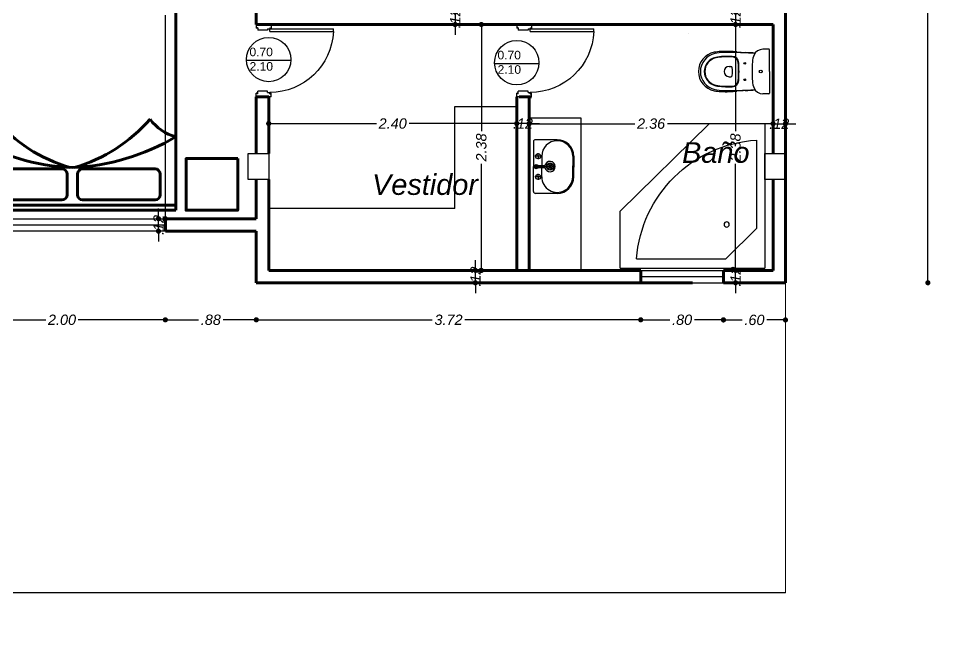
# Model space of a CAD drawing. Header units: metres. Extents: x 539 to 782, y 164 to 633.
# Drawn here: x 710.27 to 719.14, y 427.98 to 433.93 of the extents above; entities that cross this region are included whole.
import ezdxf

# ---------------------------------------------------------------- set-up
doc = ezdxf.new("R2010")
doc.units = ezdxf.units.M
doc.header["$PDMODE"] = 35
for name, color, linetype in [('ALUMINIO', 9, 'Continuous'), ('Artefactos', 30, 'Continuous'), ('COLUMNAS', 6, 'Continuous'), ('PISOS', 251, 'Continuous'), ('PUERTAS', 16, 'Continuous'), ('TEXTO', 134, 'Continuous')]:
    doc.layers.add(name, color=color, linetype=linetype)
for name, color, linetype, lineweight in [('auxiliares', 251, 'Continuous', 20), ('cota', 1, 'Continuous', 15), ('MURO', 4, 'Continuous', 60), ('ventanas', 2, 'Continuous', 25)]:
    doc.layers.add(name, color=color, linetype=linetype, lineweight=lineweight)
doc.styles.add('ARIAL', font='ariali.ttf')
doc.styles.add('STYLE1', font='ariali.ttf')
doc.styles.add('texto', font='arial.ttf')
doc.dimstyles.new('C_50', dxfattribs={"dimscale": 0.5, "dimtxt": 0.2, "dimasz": 0.1, "dimexe": 0.1, "dimexo": 0.1, "dimgap": 0.05, "dimtad": 0, "dimzin": 4, "dimdsep": 46, "dimtxsty": 'ARIAL', "dimblk": 'DOT', "dimcen": 0.09, "dimse1": 1, "dimse2": 1, "dimclrd": 1, "dimclre": 1, "dimclrt": 2, "dimadec": 0, "dimazin": 0, "dimtfac": 1, "dimtix": 1, "dimtmove": 2, "dimatfit": 3, "dimfxl": 1, "dimtolj": 1, "dimtzin": 0, "dimarcsym": 0})

# ---------------------------------------------------------------- blocks, each defined once
blk = doc.blocks.new('CAMA2X2')
for p, q in [((823.4231, 457.8762), (821.4731, 457.8762)), ((823.3731, 455.8762), (823.3731, 457.8762)), ((823.4231, 455.8762), (823.4231, 457.8762)), ((821.4231, 457.8262), (821.4231, 455.9262)), ((823.0231, 456.9762), (823.0231, 457.6762)), ((823.0731, 457.7262), (823.2731, 457.7262)), ((823.3231, 457.6762), (823.3231, 456.9762)), ((823.2731, 456.9262), (823.0731, 456.9262)), ((823.2731, 456.8262), (823.0731, 456.8262)), ((823.0231, 456.7762), (823.0231, 456.0762)), ((823.3231, 456.0762), (823.3231, 456.7762)), ((823.0731, 456.0262), (823.2731, 456.0262)), ((821.4731, 455.8762), (823.4231, 455.8762))]:
    blk.add_line(p, q)
for points in [[(822.9231, 458.4762), (823.4231, 458.4762), (823.4231, 457.9762), (822.9231, 457.9762)], [(822.9231, 455.2762), (823.4231, 455.2762), (823.4231, 455.7762), (822.9231, 455.7762)]]:
    blk.add_lwpolyline(points, close=True)
for centre, radius, start, end in [((821.4731, 457.8262), 0.05, 90, 180), ((822.273, 457.9966), 0.4561, 306.33103, 344.69887), ((820.8397, 456.7737), 2.1736, 2.70321, 30.47921), ((823.0731, 457.6762), 0.05, 90, 180), ((823.2731, 457.6762), 0.05, 0, 90), ((821.5119, 456.4575), 1.5608, 16.4236, 48.64644), ((823.0731, 456.9762), 0.05, 180, 270), ((823.2731, 456.9762), 0.05, 270, 0), ((821.5119, 457.295), 1.5608, 311.35356, 343.5764), ((820.8397, 456.9788), 2.1736, 329.52079, 357.29679), ((823.0731, 456.7762), 0.05, 90, 180), ((823.2731, 456.7762), 0.05, 0, 90), ((822.273, 455.7559), 0.4561, 15.30113, 53.66897), ((823.0731, 456.0762), 0.05, 180, 270), ((823.2731, 456.0762), 0.05, 270, 0), ((821.4731, 455.9262), 0.05, 180, 270)]:
    blk.add_arc(centre, radius, start, end)
blk = doc.blocks.new('_Dot')
at = {"color": 0, "linetype": 'ByBlock', "lineweight": -2}
blk.add_line((-0.5, 0), (-1, 0), dxfattribs=at)
at = {"color": 0, "linetype": 'ByBlock', "const_width": 0.5}
blk.add_lwpolyline([(-0.25, 0, 1), (0.25, 0, 1)], format="xyb", close=True, dxfattribs=at)
blk = doc.blocks.new('*D562')
at = {"layer": 'cota', "color": 1, "lineweight": -2, "transparency": 16777216}
for p, q in [((710.3623, 437.5456), (711.7445, 437.5456)), ((713.4423, 437.5456), (712.06, 437.5456))]:
    blk.add_line(p, q, dxfattribs=at)
at = {"layer": 'Defpoints', "color": 0, "transparency": 16777216}
for p in [(710.3123, 437.8734), (713.4923, 437.5456), (713.4923, 363.5762)]:
    blk.add_point(p, dxfattribs=at)
at = {"layer": 'cota', "color": 1, "lineweight": -2, "transparency": 16777216, "xscale": 0.05, "yscale": 0.05, "zscale": 0.05, "rotation": 180}
blk.add_blockref('_Dot', (710.3123, 437.5456), dxfattribs=at)
at = {"layer": 'cota', "color": 1, "lineweight": -2, "transparency": 16777216, "xscale": 0.05, "yscale": 0.05, "zscale": 0.05}
blk.add_blockref('_Dot', (713.4923, 437.5456), dxfattribs=at)
at = {"layer": 'cota', "color": 2, "transparency": 16777216, "insert": (711.9023, 437.5456), "char_height": 0.1, "attachment_point": 5, "style": 'ARIAL'}
blk.add_mtext('\\A1;3.18', dxfattribs=at)
blk = doc.blocks.new('*D554')
at = {"layer": 'Defpoints', "color": 0, "transparency": 16777216}
for p in [(717.5723, 432.9135), (717.6923, 432.9135), (717.6923, 432.9135)]:
    blk.add_point(p, dxfattribs=at)
at = {"layer": 'MURO', "color": 1, "lineweight": -2, "transparency": 16777216}
for p, q in [((717.5223, 432.9135), (717.4723, 432.9135)), ((717.5723, 432.9135), (717.6923, 432.9135)), ((717.7423, 432.9135), (717.7923, 432.9135))]:
    blk.add_line(p, q, dxfattribs=at)
at = {"layer": 'MURO', "color": 1, "lineweight": -2, "transparency": 16777216, "xscale": 0.05, "yscale": 0.05, "zscale": 0.05}
blk.add_blockref('_Dot', (717.5723, 432.9135), dxfattribs=at)
at = {"layer": 'MURO', "color": 1, "lineweight": -2, "transparency": 16777216, "xscale": 0.05, "yscale": 0.05, "zscale": 0.05, "rotation": 180}
blk.add_blockref('_Dot', (717.6923, 432.9135), dxfattribs=at)
at = {"layer": 'MURO', "color": 2, "transparency": 16777216, "insert": (717.6323, 432.9135), "char_height": 0.1, "attachment_point": 5, "style": 'ARIAL'}
blk.add_mtext('\\A1;.12', dxfattribs=at)
blk = doc.blocks.new('*D564')
at = {"layer": 'cota', "color": 1, "lineweight": -2, "transparency": 16777216}
for p, q in [((711.6259, 432.0434), (711.6259, 432.0934)), ((711.6259, 431.8734), (711.6259, 431.9934)), ((711.6259, 431.8234), (711.6259, 431.7734))]:
    blk.add_line(p, q, dxfattribs=at)
at = {"layer": 'Defpoints', "color": 0, "transparency": 16777216}
for p in [(711.6259, 431.9934), (711.6923, 431.9934), (711.6923, 431.8734)]:
    blk.add_point(p, dxfattribs=at)
at = {"layer": 'cota', "color": 1, "lineweight": -2, "transparency": 16777216, "xscale": 0.05, "yscale": 0.05, "zscale": 0.05}
for p, rotation in [((711.6259, 431.9934), 270), ((711.6259, 431.8734), 90)]:
    blk.add_blockref('_Dot', p, dxfattribs=dict(at, rotation=rotation))
at = {"layer": 'cota', "color": 2, "transparency": 16777216, "insert": (711.6259, 431.9334), "char_height": 0.1, "attachment_point": 5, "rotation": 90, "style": 'ARIAL'}
blk.add_mtext('\\A1;.12', dxfattribs=at)
blk = doc.blocks.new('*D565')
at = {"layer": 'cota', "color": 1, "lineweight": -2, "transparency": 16777216}
for p, q in [((711.6923, 436.2034), (711.6923, 434.282)), ((711.6923, 432.0434), (711.6923, 433.9648))]:
    blk.add_line(p, q, dxfattribs=at)
at = {"layer": 'Defpoints', "color": 0, "transparency": 16777216}
for p in [(711.6923, 436.2534), (712.5762, 436.2534), (711.6923, 431.9934)]:
    blk.add_point(p, dxfattribs=at)
at = {"layer": 'cota', "color": 1, "lineweight": -2, "transparency": 16777216, "xscale": 0.05, "yscale": 0.05, "zscale": 0.05}
for p, rotation in [((711.6923, 436.2534), 90), ((711.6923, 431.9934), 270)]:
    blk.add_blockref('_Dot', p, dxfattribs=dict(at, rotation=rotation))
at = {"layer": 'cota', "color": 2, "transparency": 16777216, "insert": (711.6923, 434.1234), "char_height": 0.1, "attachment_point": 5, "rotation": 90, "style": 'ARIAL'}
blk.add_mtext('\\A1;4.26', dxfattribs=at)
blk = doc.blocks.new('*D555')
at = {"layer": 'Defpoints', "color": 0, "transparency": 16777216}
for p in [(717.2093, 431.4934), (717.2093, 431.4934), (717.2093, 431.3734)]:
    blk.add_point(p, dxfattribs=at)
at = {"layer": 'MURO', "color": 1, "lineweight": -2, "transparency": 16777216}
for p, q in [((717.2093, 431.5434), (717.2093, 431.5934)), ((717.2093, 431.3734), (717.2093, 431.4934)), ((717.2093, 431.3234), (717.2093, 431.2734))]:
    blk.add_line(p, q, dxfattribs=at)
at = {"layer": 'MURO', "color": 1, "lineweight": -2, "transparency": 16777216, "xscale": 0.05, "yscale": 0.05, "zscale": 0.05}
for p, rotation in [((717.2093, 431.4934), 270), ((717.2093, 431.3734), 90)]:
    blk.add_blockref('_Dot', p, dxfattribs=dict(at, rotation=rotation))
at = {"layer": 'MURO', "color": 2, "transparency": 16777216, "insert": (717.2093, 431.4334), "char_height": 0.1, "attachment_point": 5, "rotation": 90, "style": 'ARIAL'}
blk.add_mtext('\\A1;.12', dxfattribs=at)
blk = doc.blocks.new('*D571')
at = {"layer": 'cota', "color": 1, "lineweight": -2, "transparency": 16777216}
for p, q in [((714.6923, 431.5434), (714.6923, 431.5934)), ((714.6923, 431.3734), (714.6923, 431.4934)), ((714.6923, 431.3234), (714.6923, 431.2734))]:
    blk.add_line(p, q, dxfattribs=at)
at = {"layer": 'Defpoints', "color": 0, "transparency": 16777216}
for p in [(714.6923, 431.4934), (715.5762, 431.4934), (714.6923, 431.3734)]:
    blk.add_point(p, dxfattribs=at)
at = {"layer": 'cota', "color": 1, "lineweight": -2, "transparency": 16777216, "xscale": 0.05, "yscale": 0.05, "zscale": 0.05}
for p, rotation in [((714.6923, 431.4934), 270), ((714.6923, 431.3734), 90)]:
    blk.add_blockref('_Dot', p, dxfattribs=dict(at, rotation=rotation))
at = {"layer": 'cota', "color": 2, "transparency": 16777216, "insert": (714.6923, 431.4334), "char_height": 0.1, "attachment_point": 5, "rotation": 90, "style": 'ARIAL'}
blk.add_mtext('\\A1;.12', dxfattribs=at)
blk = doc.blocks.new('*D572')
at = {"layer": 'cota', "color": 1, "lineweight": -2, "transparency": 16777216}
for p, q in [((719.0704, 438.3234), (719.0704, 435.0266)), ((719.0704, 431.4234), (719.0704, 434.7203))]:
    blk.add_line(p, q, dxfattribs=at)
at = {"layer": 'Defpoints', "color": 0, "transparency": 16777216}
for p in [(718.1923, 438.3734), (717.6923, 431.3734), (719.0704, 431.3734)]:
    blk.add_point(p, dxfattribs=at)
at = {"layer": 'cota', "color": 1, "lineweight": -2, "transparency": 16777216, "xscale": 0.05, "yscale": 0.05, "zscale": 0.05}
for p, rotation in [((719.0704, 438.3734), 90), ((719.0704, 431.3734), 270)]:
    blk.add_blockref('_Dot', p, dxfattribs=dict(at, rotation=rotation))
at = {"layer": 'cota', "color": 2, "transparency": 16777216, "insert": (719.0704, 434.8734), "char_height": 0.1, "attachment_point": 5, "rotation": 90, "style": 'ARIAL'}
blk.add_mtext('\\A1;7.00', dxfattribs=at)
blk = doc.blocks.new('*D573')
at = {"layer": 'cota', "color": 1, "lineweight": -2, "transparency": 16777216}
for p, q in [((716.3423, 431.0151), (716.5735, 431.0151)), ((717.0423, 431.0151), (716.811, 431.0151))]:
    blk.add_line(p, q, dxfattribs=at)
at = {"layer": 'Defpoints', "color": 0, "transparency": 16777216}
for p in [(716.2923, 431.3734), (717.0923, 431.3734), (716.2923, 431.0151)]:
    blk.add_point(p, dxfattribs=at)
at = {"layer": 'cota', "color": 1, "lineweight": -2, "transparency": 16777216, "xscale": 0.05, "yscale": 0.05, "zscale": 0.05, "rotation": 180}
blk.add_blockref('_Dot', (716.2923, 431.0151), dxfattribs=at)
at = {"layer": 'cota', "color": 1, "lineweight": -2, "transparency": 16777216, "xscale": 0.05, "yscale": 0.05, "zscale": 0.05}
blk.add_blockref('_Dot', (717.0923, 431.0151), dxfattribs=at)
at = {"layer": 'cota', "color": 2, "transparency": 16777216, "insert": (716.6923, 431.0151), "char_height": 0.1, "attachment_point": 5, "style": 'ARIAL'}
blk.add_mtext('\\A1;.80', dxfattribs=at)
blk = doc.blocks.new('*D574')
at = {"layer": 'cota', "color": 1, "lineweight": -2, "transparency": 16777216}
for p, q in [((711.7423, 431.0151), (712.0136, 431.0151)), ((712.5223, 431.0151), (712.2509, 431.0151))]:
    blk.add_line(p, q, dxfattribs=at)
at = {"layer": 'Defpoints', "color": 0, "transparency": 16777216}
for p in [(711.6923, 431.8734), (712.5723, 431.3734), (711.6923, 431.0151)]:
    blk.add_point(p, dxfattribs=at)
at = {"layer": 'cota', "color": 1, "lineweight": -2, "transparency": 16777216, "xscale": 0.05, "yscale": 0.05, "zscale": 0.05, "rotation": 180}
blk.add_blockref('_Dot', (711.6923, 431.0151), dxfattribs=at)
at = {"layer": 'cota', "color": 1, "lineweight": -2, "transparency": 16777216, "xscale": 0.05, "yscale": 0.05, "zscale": 0.05}
blk.add_blockref('_Dot', (712.5723, 431.0151), dxfattribs=at)
at = {"layer": 'cota', "color": 2, "transparency": 16777216, "insert": (712.1323, 431.0151), "char_height": 0.1, "attachment_point": 5, "style": 'ARIAL'}
blk.add_mtext('\\A1;.88', dxfattribs=at)
blk = doc.blocks.new('*D575')
at = {"layer": 'cota', "color": 1, "lineweight": -2, "transparency": 16777216}
for p, q in [((709.7423, 431.0151), (710.5348, 431.0151)), ((711.6423, 431.0151), (710.8498, 431.0151))]:
    blk.add_line(p, q, dxfattribs=at)
at = {"layer": 'Defpoints', "color": 0, "transparency": 16777216}
for p in [(709.6923, 431.8734), (711.6923, 431.8734), (709.6923, 431.0151)]:
    blk.add_point(p, dxfattribs=at)
at = {"layer": 'cota', "color": 1, "lineweight": -2, "transparency": 16777216, "xscale": 0.05, "yscale": 0.05, "zscale": 0.05, "rotation": 180}
blk.add_blockref('_Dot', (709.6923, 431.0151), dxfattribs=at)
at = {"layer": 'cota', "color": 1, "lineweight": -2, "transparency": 16777216, "xscale": 0.05, "yscale": 0.05, "zscale": 0.05}
blk.add_blockref('_Dot', (711.6923, 431.0151), dxfattribs=at)
at = {"layer": 'cota', "color": 2, "transparency": 16777216, "insert": (710.6923, 431.0151), "char_height": 0.1, "attachment_point": 5, "style": 'ARIAL'}
blk.add_mtext('\\A1;2.00', dxfattribs=at)
blk = doc.blocks.new('p 4')
for p, q in [((-0.078, 0.852), (-0.048, 0.852)), ((-0.078, 0.149), (-0.078, 0.852)), ((-0.048, 0.149), (-0.048, 0.852)), ((-0.8, 0.164), (-0.761, 0.164)), ((-0.8, 0.164), (-0.8, 0)), ((-0.765, 0.152), (-0.761, 0.152)), ((-0.765, 0.149), (-0.765, 0.152)), ((-0.765, 0.149), (-0.752, 0.149)), ((-0.761, 0.152), (-0.761, 0.164)), ((-0.752, 0.125), (-0.752, 0.149)), ((-0.752, 0.125), (-0.736, 0.125)), ((-0.736, 0.125), (-0.736, 0.016)), ((-0.078, 0.149), (-0.048, 0.149)), ((-0.048, 0.125), (-0.064, 0.125)), ((-0.064, 0.125), (-0.064, 0.016)), ((-0.035, 0.149), (-0.048, 0.149)), ((-0.048, 0.125), (-0.048, 0.149)), ((-0.039, 0.152), (-0.039, 0.164)), ((0, 0.164), (-0.039, 0.164)), ((-0.035, 0.152), (-0.039, 0.152)), ((-0.035, 0.149), (-0.035, 0.152)), ((0, 0.164), (0, 0)), ((-0.765, 0.016), (-0.765, 0.012)), ((-0.765, 0.016), (-0.736, 0.016)), ((-0.765, 0.012), (-0.761, 0.012)), ((-0.761, 0.012), (-0.761, 0)), ((-0.035, 0.016), (-0.064, 0.016)), ((-0.039, 0.012), (-0.039, 0)), ((-0.035, 0.012), (-0.039, 0.012)), ((0, 0), (-0.039, 0)), ((-0.035, 0.016), (-0.035, 0.012)), ((-0.8, 0), (-0.761, 0))]:
    blk.add_line(p, q)
blk.add_arc((-0.047, 0.148), 0.705, 92.5192, 179.9609)
blk = doc.blocks.new('*D560')
at = {"layer": 'cota', "color": 1, "lineweight": -2, "transparency": 16777216}
for p, q in [((715.2623, 432.9135), (716.2346, 432.9135)), ((717.5223, 432.9135), (716.5499, 432.9135))]:
    blk.add_line(p, q, dxfattribs=at)
at = {"layer": 'Defpoints', "color": 0, "transparency": 16777216}
for p in [(715.2123, 432.9135), (717.5723, 432.9135), (717.5723, 432.9135)]:
    blk.add_point(p, dxfattribs=at)
at = {"layer": 'cota', "color": 1, "lineweight": -2, "transparency": 16777216, "xscale": 0.05, "yscale": 0.05, "zscale": 0.05, "rotation": 180}
blk.add_blockref('_Dot', (715.2123, 432.9135), dxfattribs=at)
at = {"layer": 'cota', "color": 1, "lineweight": -2, "transparency": 16777216, "xscale": 0.05, "yscale": 0.05, "zscale": 0.05}
blk.add_blockref('_Dot', (717.5723, 432.9135), dxfattribs=at)
at = {"layer": 'cota', "color": 2, "transparency": 16777216, "insert": (716.3923, 432.9135), "char_height": 0.1, "attachment_point": 5, "style": 'ARIAL'}
blk.add_mtext('\\A1;2.36', dxfattribs=at)
blk = doc.blocks.new('INO')
for p, q in [((-0.05, 0.3905), (-0.05, 0.3757)), ((0.05, 0.3905), (0.05, 0.3757)), ((-0.215, 0.006), (-0.215, 0.067)), ((-0.215, 0.003), (-0.215, 0.064)), ((0, 0), (-0.209, 0)), ((0, 0), (0.209, 0)), ((0.215, 0.006), (0.215, 0.067)), ((0.215, 0.003), (0.215, 0.064))]:
    blk.add_line(p, q)
for centre, radius in [((-0.08, 0.24), 0.008), ((0.08, 0.24), 0.008), ((0, 0.086), 0.0135)]:
    blk.add_circle(centre, radius)
for centre, radius, start, end in [((0, 0.4985), 0.19, 90, 168.11621), ((0, 0.492), 0.178, 90, 167.71065), ((0, 0.492), 0.14, 90, 167.71065), ((0, 0.492), 0.135, 90, 167.71065), ((0, 0.4985), 0.19, 11.88379, 90), ((0, 0.492), 0.178, 12.28935, 90), ((0, 0.492), 0.14, 12.28935, 90), ((0, 0.492), 0.135, 12.28935, 90), ((0.2055, 0.4553), 0.4, 168.11621, 177.97594), ((-0.2055, 0.4553), 0.4, 2.02406, 11.88379), ((1.005, 0.427), 1.2, 177.97594, 185.31829), ((1.115, 0.398), 1.3, 177.87694, 180.89426), ((0.2658, 0.4341), 0.45, 167.71065, 178.4657), ((1.115, 0.398), 1.262, 177.87694, 180.89426), ((0.2658, 0.4341), 0.412, 167.71065, 178.4657), ((1.115, 0.398), 1.257, 177.87694, 180.89426), ((0.2658, 0.4341), 0.407, 167.71065, 178.4657), ((-0.2658, 0.4341), 0.407, 1.5343, 12.28935), ((-0.2658, 0.4341), 0.412, 1.5343, 12.28935), ((-1.115, 0.398), 1.257, 359.10574, 2.12306), ((-1.115, 0.398), 1.262, 359.10574, 2.12306), ((-0.2658, 0.4341), 0.45, 1.5343, 12.28935), ((-1.115, 0.398), 1.3, 359.10574, 2.12306), ((-1.005, 0.427), 1.2, 354.68171, 2.02406), ((5.3143, 0.4748), 5.5, 181.01157, 182.60847), ((5.3143, 0.4748), 5.462, 181.01157, 181.18369), ((-0.0815, 0.3633), 0.065, 181.18369, 266.74228), ((5.3143, 0.4748), 5.457, 181.01157, 181.18369), ((-0.0815, 0.3633), 0.06, 181.18369, 266.74228), ((0, 0.3905), 0.05, 360, 180), ((-0.035, 0.3757), 0.015, 180, 262.94587), ((0, 0.6585), 0.3, 262.94587, 277.05413), ((0.035, 0.3757), 0.015, 277.05413, 0), ((0.0815, 0.3633), 0.06, 273.25772, 358.81631), ((0.0815, 0.3633), 0.065, 273.25772, 358.81631), ((-5.3143, 0.4748), 5.457, 358.81631, 358.98843), ((-5.3143, 0.4748), 5.462, 358.81631, 358.98843), ((-5.3143, 0.4748), 5.5, 357.39153, 358.98843), ((-4.6749, -0.0505), 4.5, 3.64447, 4.66926), ((0, 1.796), 1.5, 266.74228, 273.25772), ((0, 1.796), 1.495, 266.74228, 273.25772), ((4.6749, -0.0505), 4.5, 175.33074, 176.35553), ((14.7915, 1.0927), 15, 183.27608, 183.64309), ((14.807, 0.8488), 15, 182.38527, 182.70469), ((-14.807, 0.8488), 15, 357.29531, 357.61473), ((-14.7915, 1.0927), 15, 356.35691, 356.72392), ((-0.125, 0.067), 0.09, 114.01521, 180), ((-0.0802, -0.0335), 0.2, 93.53841, 114.01513), ((0, -1.331), 1.5, 90, 93.53839), ((0, -1.331), 1.5, 86.46161, 90), ((0.0802, -0.0335), 0.2, 65.98487, 86.46159), ((0.125, 0.067), 0.09, 360, 65.98479), ((-0.209, 0.006), 0.006, 180, 270), ((0.209, 0.006), 0.006, 270, 0)]:
    blk.add_arc(centre, radius, start, end)
blk = doc.blocks.new('LAVAMANO SIMPLE')
for p, q in [((-0.0212, 0.3465), (-0.1697, 0.198)), ((0.198, 0.3394), (0.2727, 0.2647)), ((0.2051, 0.3465), (0.2797, 0.2718)), ((0.3394, 0.198), (0.2647, 0.2727)), ((0.3465, 0.2051), (0.2718, 0.2797)), ((-0.1697, 0.1697), (0, 0)), ((-0.0392, 0.1022), (-0.0604, 0.1234)), ((-0.018, 0.1234), (-0.0604, 0.081)), ((-0.018, 0.1234), (-0.0604, 0.081)), ((-0.0392, 0.1022), (-0.0604, 0.1234)), ((-0.0392, 0.1022), (-0.018, 0.081)), ((-0.0392, 0.1022), (-0.018, 0.081)), ((-0.0141, 0.1273), (0.0495, 0.0636)), ((0.011, 0.0195), (-0.001, 0.0195)), ((0.1697, -0.1697), (0, 0)), ((0.0134, 0.0255), (0.005, 0.0339)), ((0.0134, 0.0134), (0.005, 0.005)), ((0.0134, 0.0255), (0.011, 0.0195)), ((0.011, 0.0195), (0.0134, 0.0134)), ((0.0195, 0.028), (0.0134, 0.0255)), ((0.0134, 0.0134), (0.0195, 0.011)), ((0.0195, 0.0399), (0.0195, 0.028)), ((0.0255, 0.0255), (0.0195, 0.028)), ((0.0195, 0.011), (0.0255, 0.0134)), ((0.0195, 0.011), (0.0195, -0.001)), ((0.0239, 0.038), (0.0664, 0.0805)), ((0.0255, 0.0255), (0.0735, 0.0735)), ((0.028, 0.0195), (0.0255, 0.0255)), ((0.0255, 0.0134), (0.028, 0.0195)), ((0.0255, 0.0134), (0.0339, 0.005)), ((0.0399, 0.0195), (0.028, 0.0195)), ((0.038, 0.0239), (0.0805, 0.0664)), ((0.1273, -0.0141), (0.0636, 0.0495)), ((0.0735, 0.0735), (0.0735, 0.0835)), ((0.0735, 0.0735), (0.0835, 0.0735)), ((0.1234, -0.018), (0.081, -0.0604)), ((0.1022, -0.0392), (0.081, -0.018)), ((0.1022, -0.0392), (0.1234, -0.0604)), ((0.3465, -0.0212), (0.198, -0.1697))]:
    blk.add_line(p, q)
blk.add_lwpolyline([(0.0195, -0.001), (0.005, 0.005), (-0.001, 0.0195), (0.005, 0.0339), (0.0195, 0.0399), (0.0339, 0.0339), (0.0399, 0.0195), (0.0339, 0.005)], close=True)
for centre, radius in [((-0.0392, 0.1022), 0.025), ((-0.0392, 0.1022), 0.025), ((0.1138, 0.1138), 0.035), ((0.0876, 0.1138), 0.005), ((0.0952, 0.1324), 0.005), ((0.0952, 0.0952), 0.005), ((0.1051, 0.1138), 0.005), ((0.1138, 0.1401), 0.005), ((0.1138, 0.1226), 0.005), ((0.1138, 0.1051), 0.005), ((0.1138, 0.0876), 0.005), ((0.1226, 0.1138), 0.005), ((0.1324, 0.1324), 0.005), ((0.1324, 0.0952), 0.005), ((0.1401, 0.1138), 0.005), ((0.0195, 0.0195), 0.00277), ((0.1022, -0.0392), 0.025)]:
    blk.add_circle(centre, radius)
for centre, radius, start, end in [((0.0919, 0.2333), 0.15, 45, 225), ((0.0919, 0.2333), 0.16, 45, 135), ((-0.1556, 0.1838), 0.02, 135, 225), ((0.2333, 0.0919), 0.15, 225, 45), ((0.2333, 0.0919), 0.16, 315, 45), ((0.1138, 0.1138), 0.05, 232.61679, 217.38321), ((0.0735, 0.0735), 0.01, 314.99967, 135.00059), ((0.1838, -0.1556), 0.02, 225, 315)]:
    blk.add_arc(centre, radius, start, end)
blk = doc.blocks.new('hidromasaje grande')
for p, q in [((716.9762, 359.5762), (716.9762, 359.0216)), ((716.9762, 359.5762), (718.3762, 359.5762)), ((718.3762, 358.1762), (718.3762, 359.5762)), ((717.1355, 359.4852), (717.9985, 359.4852)), ((717.9985, 359.4852), (718.2956, 359.191)), ((718.2956, 358.3348), (718.2956, 359.191)), ((716.9762, 359.0216), (717.8377, 358.1762)), ((718.3762, 358.1762), (717.8377, 358.1762))]:
    blk.add_line(p, q)
blk.add_circle((718.0077, 359.1513), 0.0255)
blk.add_arc((718.3762, 359.5762), 1.244, 184.19623, 266.28496)
blk = doc.blocks.new('*D594')
at = {"layer": 'cota', "color": 1, "lineweight": -2, "transparency": 16777216}
for p, q in [((717.1423, 431.0137), (717.2735, 431.0137)), ((717.6423, 431.0137), (717.511, 431.0137))]:
    blk.add_line(p, q, dxfattribs=at)
at = {"layer": 'Defpoints', "color": 0, "transparency": 16777216}
for p in [(717.0923, 431.3734), (717.6923, 431.3734), (717.6923, 431.0137)]:
    blk.add_point(p, dxfattribs=at)
at = {"layer": 'cota', "color": 1, "lineweight": -2, "transparency": 16777216, "xscale": 0.05, "yscale": 0.05, "zscale": 0.05, "rotation": 180}
blk.add_blockref('_Dot', (717.0923, 431.0137), dxfattribs=at)
at = {"layer": 'cota', "color": 1, "lineweight": -2, "transparency": 16777216, "xscale": 0.05, "yscale": 0.05, "zscale": 0.05}
blk.add_blockref('_Dot', (717.6923, 431.0137), dxfattribs=at)
at = {"layer": 'cota', "color": 2, "transparency": 16777216, "insert": (717.3923, 431.0137), "char_height": 0.1, "attachment_point": 5, "style": 'ARIAL'}
blk.add_mtext('\\A1;.60', dxfattribs=at)
blk = doc.blocks.new('*D597')
at = {"layer": 'cota', "color": 1, "lineweight": -2, "transparency": 16777216}
for p, q in [((716.5423, 364.0762), (716.941, 364.0762)), ((717.6423, 364.0762), (717.2435, 364.0762))]:
    blk.add_line(p, q, dxfattribs=at)
at = {"layer": 'Defpoints', "color": 0, "transparency": 16777216}
for p in [(716.4923, 438.3734), (717.6923, 364.0762), (717.6923, 364.0762)]:
    blk.add_point(p, dxfattribs=at)
at = {"layer": 'cota', "color": 1, "lineweight": -2, "transparency": 16777216, "xscale": 0.05, "yscale": 0.05, "zscale": 0.05, "rotation": 180}
blk.add_blockref('_Dot', (716.4923, 364.0762), dxfattribs=at)
at = {"layer": 'cota', "color": 1, "lineweight": -2, "transparency": 16777216, "xscale": 0.05, "yscale": 0.05, "zscale": 0.05}
blk.add_blockref('_Dot', (717.6923, 364.0762), dxfattribs=at)
at = {"layer": 'cota', "color": 2, "transparency": 16777216, "insert": (717.0923, 364.0762), "char_height": 0.1, "attachment_point": 5, "style": 'ARIAL'}
blk.add_mtext('\\A1;1.20', dxfattribs=at)
blk = doc.blocks.new('*D600')
at = {"layer": 'cota', "color": 1, "lineweight": -2, "transparency": 16777216}
for p, q in [((715.0423, 432.9148), (714.9923, 432.9148)), ((715.2123, 432.9148), (715.0923, 432.9148)), ((715.2623, 432.9148), (715.3123, 432.9148))]:
    blk.add_line(p, q, dxfattribs=at)
at = {"layer": 'Defpoints', "color": 0, "transparency": 16777216}
for p in [(715.0923, 432.9148), (715.0923, 432.8602), (715.2123, 432.8602)]:
    blk.add_point(p, dxfattribs=at)
at = {"layer": 'cota', "color": 1, "lineweight": -2, "transparency": 16777216, "xscale": 0.05, "yscale": 0.05, "zscale": 0.05}
blk.add_blockref('_Dot', (715.0923, 432.9148), dxfattribs=at)
at = {"layer": 'cota', "color": 1, "lineweight": -2, "transparency": 16777216, "xscale": 0.05, "yscale": 0.05, "zscale": 0.05, "rotation": 180}
blk.add_blockref('_Dot', (715.2123, 432.9148), dxfattribs=at)
at = {"layer": 'cota', "color": 2, "transparency": 16777216, "insert": (715.1523, 432.9148), "char_height": 0.1, "attachment_point": 5, "style": 'ARIAL'}
blk.add_mtext('\\A1;.12', dxfattribs=at)
blk = doc.blocks.new('*D601')
at = {"layer": 'cota', "color": 1, "lineweight": -2, "transparency": 16777216}
for p, q in [((712.7423, 432.9148), (713.7348, 432.9148)), ((715.0423, 432.9148), (714.0498, 432.9148))]:
    blk.add_line(p, q, dxfattribs=at)
at = {"layer": 'Defpoints', "color": 0, "transparency": 16777216}
for p in [(712.6923, 432.9148), (712.6923, 432.8983), (715.0923, 358.6011)]:
    blk.add_point(p, dxfattribs=at)
at = {"layer": 'cota', "color": 1, "lineweight": -2, "transparency": 16777216, "xscale": 0.05, "yscale": 0.05, "zscale": 0.05, "rotation": 180}
blk.add_blockref('_Dot', (712.6923, 432.9148), dxfattribs=at)
at = {"layer": 'cota', "color": 1, "lineweight": -2, "transparency": 16777216, "xscale": 0.05, "yscale": 0.05, "zscale": 0.05}
blk.add_blockref('_Dot', (715.0923, 432.9148), dxfattribs=at)
at = {"layer": 'cota', "color": 2, "transparency": 16777216, "insert": (713.8923, 432.9148), "char_height": 0.1, "attachment_point": 5, "style": 'ARIAL'}
blk.add_mtext('\\A1;2.40', dxfattribs=at)
blk = doc.blocks.new('*D615')
at = {"layer": 'cota', "color": 1, "lineweight": -2, "transparency": 16777216}
for p, q in [((717.2093, 434.0434), (717.2093, 434.0934)), ((717.2093, 433.9934), (717.2093, 433.8734)), ((717.2093, 433.8234), (717.2093, 433.7734))]:
    blk.add_line(p, q, dxfattribs=at)
at = {"layer": 'Defpoints', "color": 0, "transparency": 16777216}
for p in [(717.2093, 433.9934), (717.2093, 433.8734), (717.2093, 433.8734)]:
    blk.add_point(p, dxfattribs=at)
at = {"layer": 'cota', "color": 1, "lineweight": -2, "transparency": 16777216, "xscale": 0.05, "yscale": 0.05, "zscale": 0.05}
for p, rotation in [((717.2093, 433.9934), 270), ((717.2093, 433.8734), 90)]:
    blk.add_blockref('_Dot', p, dxfattribs=dict(at, rotation=rotation))
at = {"layer": 'cota', "color": 2, "transparency": 16777216, "insert": (717.2093, 433.9334), "char_height": 0.1, "attachment_point": 5, "rotation": 90, "style": 'ARIAL'}
blk.add_mtext('\\A1;.12', dxfattribs=at)
blk = doc.blocks.new('*D616')
at = {"layer": 'cota', "color": 1, "lineweight": -2, "transparency": 16777216}
for p, q in [((717.2093, 433.8234), (717.2093, 432.8409)), ((717.2093, 431.5434), (717.2093, 432.526))]:
    blk.add_line(p, q, dxfattribs=at)
at = {"layer": 'Defpoints', "color": 0, "transparency": 16777216}
for p in [(717.2093, 433.8734), (717.2093, 431.4934), (717.2093, 431.4934)]:
    blk.add_point(p, dxfattribs=at)
at = {"layer": 'cota', "color": 1, "lineweight": -2, "transparency": 16777216, "xscale": 0.05, "yscale": 0.05, "zscale": 0.05}
for p, rotation in [((717.2093, 433.8734), 90), ((717.2093, 431.4934), 270)]:
    blk.add_blockref('_Dot', p, dxfattribs=dict(at, rotation=rotation))
at = {"layer": 'cota', "color": 2, "transparency": 16777216, "insert": (717.2093, 432.6834), "char_height": 0.1, "attachment_point": 5, "rotation": 90, "style": 'ARIAL'}
blk.add_mtext('\\A1;2.38', dxfattribs=at)
blk = doc.blocks.new('*D621')
at = {"layer": 'cota', "color": 1, "lineweight": -2, "transparency": 16777216}
for p, q in [((714.4962, 434.0434), (714.4962, 434.0934)), ((714.4962, 433.9934), (714.4962, 433.8734)), ((714.4962, 433.8234), (714.4962, 433.7734))]:
    blk.add_line(p, q, dxfattribs=at)
at = {"layer": 'Defpoints', "color": 0, "transparency": 16777216}
for p in [(714.7497, 433.9934), (714.4962, 433.8734), (714.4962, 433.8734)]:
    blk.add_point(p, dxfattribs=at)
at = {"layer": 'cota', "color": 1, "lineweight": -2, "transparency": 16777216, "xscale": 0.05, "yscale": 0.05, "zscale": 0.05}
for p, rotation in [((714.4962, 433.9934), 270), ((714.4962, 433.8734), 90)]:
    blk.add_blockref('_Dot', p, dxfattribs=dict(at, rotation=rotation))
at = {"layer": 'cota', "color": 2, "transparency": 16777216, "insert": (714.4962, 433.9334), "char_height": 0.1, "attachment_point": 5, "rotation": 90, "style": 'ARIAL'}
blk.add_mtext('\\A1;.12', dxfattribs=at)
blk = doc.blocks.new('*D622')
at = {"layer": 'cota', "color": 1, "lineweight": -2, "transparency": 16777216}
for p, q in [((714.7497, 433.8234), (714.7497, 432.8409)), ((714.7497, 431.5434), (714.7497, 432.526))]:
    blk.add_line(p, q, dxfattribs=at)
at = {"layer": 'Defpoints', "color": 0, "transparency": 16777216}
for p in [(714.7497, 433.8734), (714.7497, 431.4934), (714.7497, 431.4934)]:
    blk.add_point(p, dxfattribs=at)
at = {"layer": 'cota', "color": 1, "lineweight": -2, "transparency": 16777216, "xscale": 0.05, "yscale": 0.05, "zscale": 0.05}
for p, rotation in [((714.7497, 433.8734), 90), ((714.7497, 431.4934), 270)]:
    blk.add_blockref('_Dot', p, dxfattribs=dict(at, rotation=rotation))
at = {"layer": 'cota', "color": 2, "transparency": 16777216, "insert": (714.7497, 432.6834), "char_height": 0.1, "attachment_point": 5, "rotation": 90, "style": 'ARIAL'}
blk.add_mtext('\\A1;2.38', dxfattribs=at)
blk = doc.blocks.new('*D700')
at = {"layer": 'cota', "color": 1, "lineweight": -2, "transparency": 16777216}
for p, q in [((712.6223, 431.0151), (714.2747, 431.0151)), ((716.2423, 431.0151), (714.5898, 431.0151))]:
    blk.add_line(p, q, dxfattribs=at)
at = {"layer": 'Defpoints', "color": 0, "transparency": 16777216}
for p in [(712.5723, 431.3734), (716.2923, 431.3734), (716.2923, 431.0151)]:
    blk.add_point(p, dxfattribs=at)
at = {"layer": 'cota', "color": 1, "lineweight": -2, "transparency": 16777216, "xscale": 0.05, "yscale": 0.05, "zscale": 0.05, "rotation": 180}
blk.add_blockref('_Dot', (712.5723, 431.0151), dxfattribs=at)
at = {"layer": 'cota', "color": 1, "lineweight": -2, "transparency": 16777216, "xscale": 0.05, "yscale": 0.05, "zscale": 0.05}
blk.add_blockref('_Dot', (716.2923, 431.0151), dxfattribs=at)
at = {"layer": 'cota', "color": 2, "transparency": 16777216, "insert": (714.4323, 431.0151), "char_height": 0.1, "attachment_point": 5, "style": 'ARIAL'}
blk.add_mtext('\\A1;3.72', dxfattribs=at)

msp = doc.modelspace()

# ---------------------------------------------------------------- linework, layer by layer
at = {"layer": 'ALUMINIO'}
for p, q in [((709.6923, 431.9334), (711.6923, 431.9334)), ((716.2923, 431.4334), (717.0923, 431.4334))]:
    msp.add_line(p, q, dxfattribs=at)
at = {"layer": 'Artefactos'}
for p, q in [((716.7516, 433.7824), (716.7516, 433.7824)), ((714.4923, 432.0934), (714.4923, 433.0799)), ((714.4923, 433.0799), (715.0923, 433.0799)), ((715.2123, 432.9699), (715.7123, 432.9699)), ((715.7137, 432.9699), (715.7137, 431.4934)), ((714.4923, 432.0934), (712.6923, 432.0934))]:
    msp.add_line(p, q, dxfattribs=at)
at = {"layer": 'auxiliares'}
msp.add_line((717.6923, 431.3734), (717.6923, 428.3734), dxfattribs=at)
at = {"layer": 'COLUMNAS'}
for points in [[(712.4923, 432.6234), (712.6923, 432.6234), (712.6923, 432.3734), (712.4923, 432.3734), (712.4923, 432.6234)], [(717.4923, 432.6234), (717.6923, 432.6234), (717.6923, 432.3734), (717.4923, 432.3734), (717.4923, 432.6234)]]:
    msp.add_lwpolyline(points, dxfattribs=at)
at = {"layer": 'MURO'}
for p, q in [((717.6923, 436.3734), (717.6923, 433.8734)), ((712.5723, 435.2234), (712.5723, 433.8734)), ((717.5723, 433.8734), (712.5723, 433.8734)), ((717.5723, 432.6234), (717.5723, 433.8734)), ((717.6923, 431.3734), (717.6923, 433.8734)), ((712.5723, 433.1732), (712.5723, 432.6234)), ((712.5723, 433.1732), (712.6923, 433.1732)), ((712.6923, 432.6234), (712.6923, 433.1732)), ((715.0923, 433.1732), (715.0923, 431.4934)), ((715.2359, 433.1732), (715.1159, 433.1732)), ((715.2123, 433.1732), (715.2123, 431.4934)), ((712.5723, 432.3734), (712.5723, 431.9934)), ((712.6923, 431.4934), (712.6923, 432.3734)), ((717.5723, 431.4934), (717.5723, 432.3734)), ((712.5723, 431.9934), (711.6923, 431.9934)), ((711.6923, 431.8734), (711.6923, 431.9934)), ((712.5723, 431.8734), (711.6923, 431.8734)), ((712.5723, 431.8734), (712.5723, 431.3734)), ((712.6923, 431.4934), (716.2923, 431.4934)), ((716.2923, 431.3734), (716.2923, 431.4934)), ((717.0923, 431.4934), (717.5723, 431.4934)), ((717.0923, 431.3734), (717.0923, 431.4934)), ((712.5723, 431.3734), (716.7923, 431.3734)), ((717.0923, 431.3734), (717.6923, 431.3734))]:
    msp.add_line(p, q, dxfattribs=at)
at = {"layer": 'PISOS'}
for p, q in [((717.6923, 448.3734), (717.6923, 431.3734)), ((717.6923, 428.3734), (705.6923, 428.3734))]:
    msp.add_line(p, q, dxfattribs=at)
at = {"layer": 'PUERTAS', "ltscale": 0.02}
for centre in [(712.6923, 433.5343), (715.0923, 433.5041)]:
    msp.add_circle(centre, 0.2147, dxfattribs=at)
at = {"layer": 'TEXTO'}
for p, q in [((712.9069, 433.5243), (712.4778, 433.5243)), ((715.3069, 433.4941), (714.8778, 433.4941))]:
    msp.add_line(p, q, dxfattribs=at)
at = {"layer": 'ventanas'}
for p, q in [((709.6923, 431.9934), (711.6923, 431.9934)), ((711.6923, 431.8734), (709.6923, 431.8734)), ((716.2923, 431.4934), (717.0923, 431.4934)), ((716.2923, 431.3734), (717.0923, 431.3734))]:
    msp.add_line(p, q, dxfattribs=at)

# ---------------------------------------------------------------- block references
at = {"layer": 'Artefactos'}
for name, p, rotation in [('INO', (717.5388, 433.4183), 90), ('LAVAMANO SIMPLE', (715.2541, 432.4985), 314.9999999999905)]:
    msp.add_blockref(name, p, dxfattribs=dict(at, rotation=rotation))
at = {"layer": 'Artefactos', "xscale": -1, "rotation": 180}
msp.add_blockref('hidromasaje grande', (-0.884, 791.0897), dxfattribs=at)
at = {"layer": 'MURO', "xscale": -1, "rotation": 90}
msp.add_blockref('CAMA2X2', (1167.6684, 1255.4989), dxfattribs=at)
at = {"layer": 'PUERTAS', "xscale": -0.8750223536967496, "yscale": 0.8750223536967496, "zscale": 0.8750223536968261, "rotation": 270.0000002411002}
for p in [(712.5723, 433.8734), (715.0923, 433.8734)]:
    msp.add_blockref('p 4', p, dxfattribs=at)

# ---------------------------------------------------------------- texts
at = {"layer": 'TEXTO', "color": 1, "style": 'texto'}
for s, p in [('0.70', (712.5062, 433.5663)), ('0.70', (714.9062, 433.5361)), ('2.10', (712.5074, 433.4264)), ('2.10', (714.9074, 433.3962))]:
    msp.add_text(s, height=0.08331, rotation=359.9886, dxfattribs=at).set_placement(p)
at = {"layer": 'TEXTO', "style": 'STYLE1'}
for s, p in [('Baño', (716.6923, 432.5345)), ('Vestidor', (713.6923, 432.2243))]:
    msp.add_text(s, height=0.2, rotation=360, dxfattribs=at).set_placement(p)

# ---------------------------------------------------------------- dimensions: what is measured, and where the dimension line sits
at = {"layer": 'cota'}
for base, p1, p2, picture, middle in [((717.6923, 364.0762), (716.4923, 438.3734), (717.6923, 364.0762), '*D597', (717.0923, 364.0762)), ((713.4923, 437.5456), (710.3123, 437.8734), (713.4923, 363.5762), '*D562', (711.9023, 437.5456)), ((712.6923, 432.9148), (715.0923, 358.6011), (712.6923, 432.8983), '*D601', (713.8923, 432.9148)), ((715.0923, 432.9148), (715.2123, 432.8602), (715.0923, 432.8602), '*D600', (715.1523, 432.9148)), ((717.5723, 432.9135), (715.2123, 432.9135), (717.5723, 432.9135), '*D560', (716.3923, 432.9135)), ((709.6923, 431.0151), (711.6923, 431.8734), (709.6923, 431.8734), '*D575', (710.6923, 431.0151)), ((711.6923, 431.0151), (712.5723, 431.3734), (711.6923, 431.8734), '*D574', (712.1323, 431.0151)), ((716.2923, 431.0151), (712.5723, 431.3734), (716.2923, 431.3734), '*D700', (714.4323, 431.0151)), ((716.2923, 431.0151), (717.0923, 431.3734), (716.2923, 431.3734), '*D573', (716.6923, 431.0151)), ((717.6923, 431.0137), (717.0923, 431.3734), (717.6923, 431.3734), '*D594', (717.3923, 431.0137))]:
    dim = msp.add_linear_dim(base=base, p1=p1, p2=p2, dimstyle='C_50', dxfattribs=at)
    dim.commit()
    dim.dimension.update_dxf_attribs({"geometry": picture, "text_midpoint": middle})
for base, p1, p2, picture, middle in [((719.0704, 431.3734), (718.1923, 438.3734), (717.6923, 431.3734), '*D572', (719.0704, 434.8734)), ((711.6923, 436.2534), (711.6923, 431.9934), (712.5762, 436.2534), '*D565', (711.6923, 434.1234)), ((714.4962, 433.8734), (714.7497, 433.9934), (714.4962, 433.8734), '*D621', (714.4962, 433.9334)), ((717.2093, 433.8734), (717.2093, 433.9934), (717.2093, 433.8734), '*D615', (717.2093, 433.9334)), ((714.7497, 431.4934), (714.7497, 433.8734), (714.7497, 431.4934), '*D622', (714.7497, 432.6834)), ((717.2093, 431.4934), (717.2093, 433.8734), (717.2093, 431.4934), '*D616', (717.2093, 432.6834)), ((711.6259, 431.9934), (711.6923, 431.8734), (711.6923, 431.9934), '*D564', (711.6259, 431.9334)), ((714.6923, 431.4934), (714.6923, 431.3734), (715.5762, 431.4934), '*D571', (714.6923, 431.4334))]:
    dim = msp.add_linear_dim(base=base, p1=p1, p2=p2, angle=90, dimstyle='C_50', dxfattribs=at)
    dim.commit()
    dim.dimension.update_dxf_attribs({"geometry": picture, "text_midpoint": middle})
at = {"layer": 'MURO'}
dim = msp.add_linear_dim(base=(717.6923, 432.9135), p1=(717.5723, 432.9135), p2=(717.6923, 432.9135), dimstyle='C_50', dxfattribs=at)
dim.commit()
dim.dimension.update_dxf_attribs({"geometry": '*D554', "text_midpoint": (717.6323, 432.9135)})
dim = msp.add_linear_dim(base=(717.2093, 431.4934), p1=(717.2093, 431.3734), p2=(717.2093, 431.4934), angle=90, dimstyle='C_50', dxfattribs=at)
dim.commit()
dim.dimension.update_dxf_attribs({"geometry": '*D555', "text_midpoint": (717.2093, 431.4334)})

doc.saveas('drawing.dxf')
